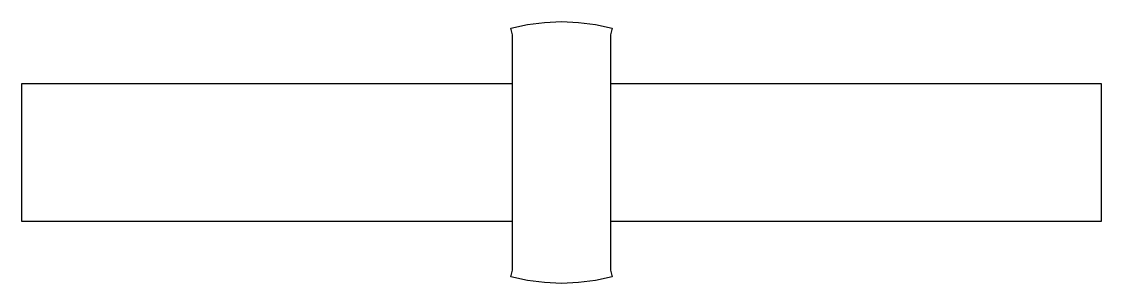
# Model space of a CAD drawing. Header units: millimetres. Extents: x -15.49 to -9.99, y -10.79 to -9.46.
import ezdxf

# ---------------------------------------------------------------- set-up
doc = ezdxf.new("R2010")
doc.units = ezdxf.units.MM
doc.layers.add('Thick_Metal', color=31, linetype='CONTINUOUS')

msp = doc.modelspace()

# ---------------------------------------------------------------- linework, layer by layer
at = {"layer": 'Thick_Metal'}
for points in [[(-12.992, -10.728), (-12.992, -9.528), (-13.00082, -9.49509), (-12.91565, -9.4762), (-12.82916, -9.46482), (-12.742, -9.46101), (-12.65484, -9.46482), (-12.56835, -9.4762), (-12.48318, -9.49509), (-12.492, -9.528), (-12.492, -10.728), (-12.48318, -10.76091), (-12.56835, -10.7798), (-12.65484, -10.79118), (-12.742, -10.79499), (-12.82916, -10.79118), (-12.91565, -10.7798), (-13.00082, -10.76091)], [(-15.492, -10.478), (-12.992, -10.478), (-12.992, -9.778), (-15.492, -9.778)], [(-12.492, -10.478), (-9.992, -10.478), (-9.992, -9.778), (-12.492, -9.778)]]:
    msp.add_lwpolyline(points, close=True, dxfattribs=at)

doc.saveas('drawing.dxf')
